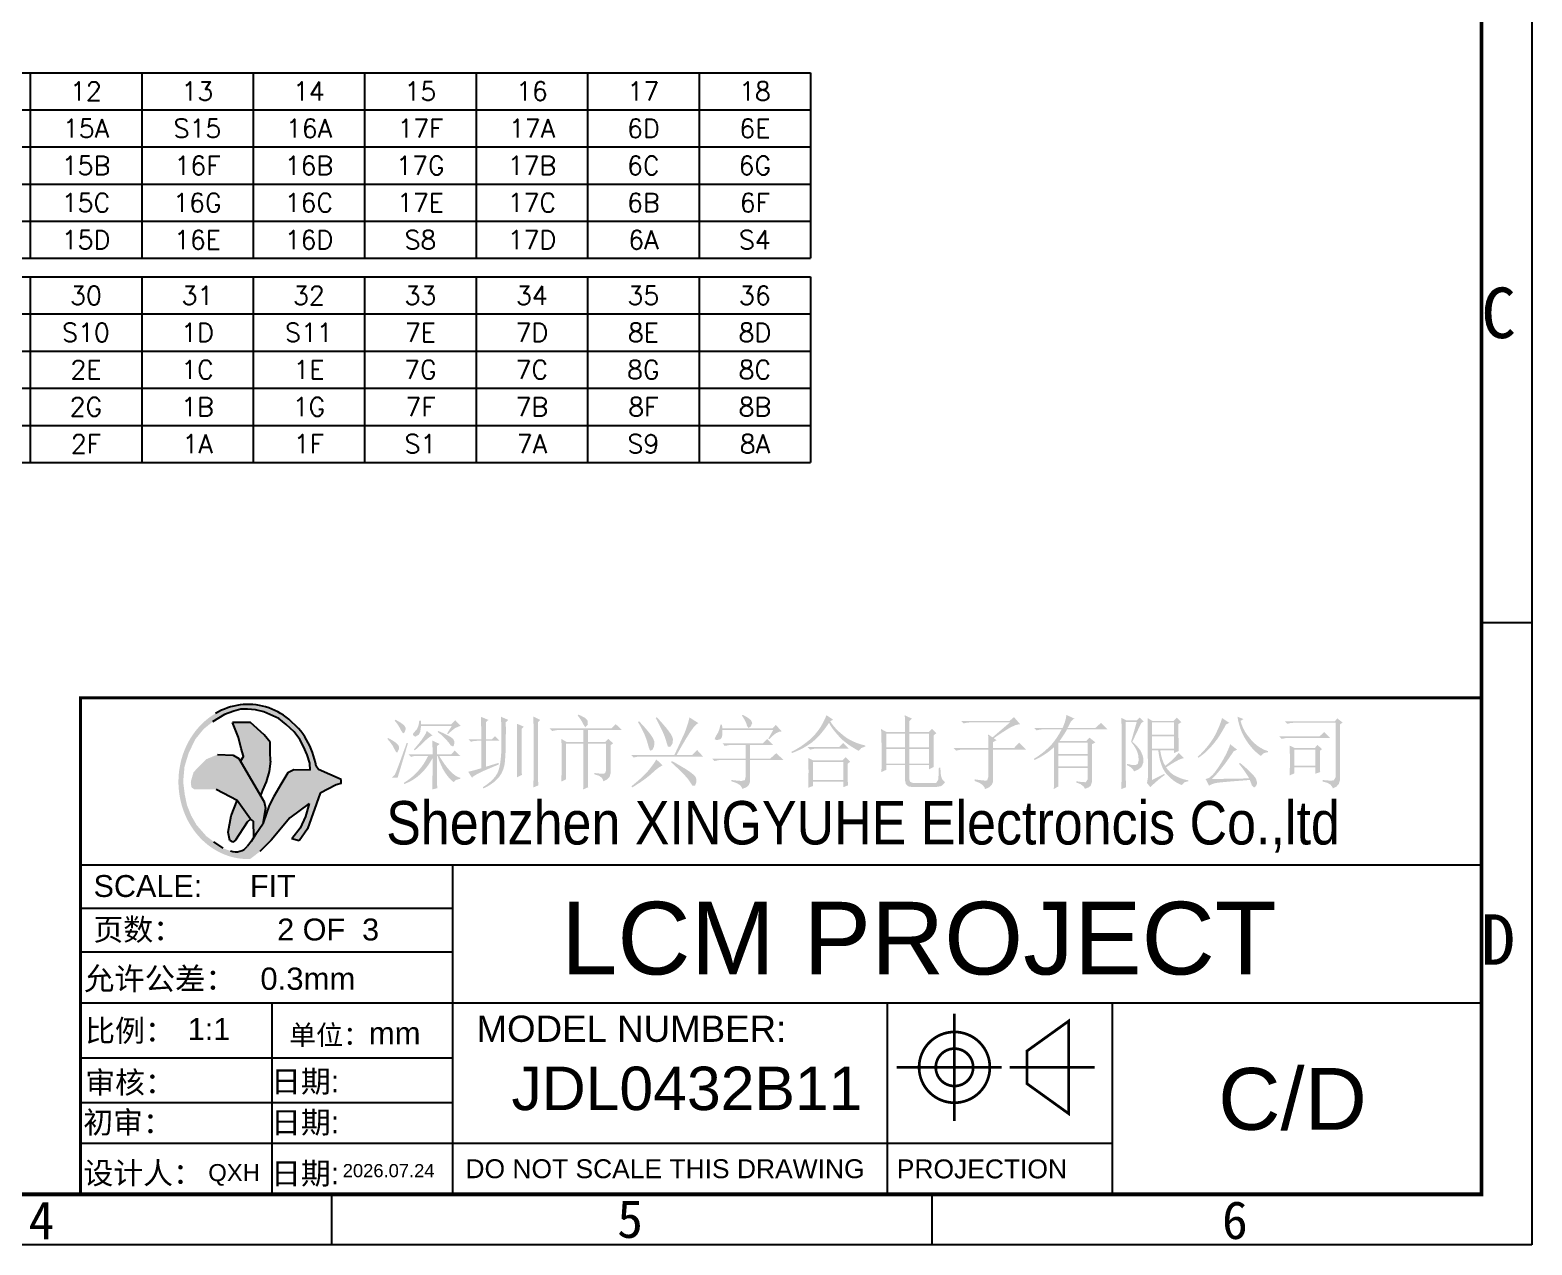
# Model space of a CAD drawing. Header units: millimetres. Extents: x -302 to 649, y -276 to -53.
# Drawn here: x 233.1 to 367.6, y -275.6 to -166.9 of the extents above; entities that cross this region are included whole.
import ezdxf
from ezdxf.enums import TextEntityAlignment as Align

# ---------------------------------------------------------------- set-up
doc = ezdxf.new("R2010")
doc.units = ezdxf.units.MM
doc.header["$LTSCALE"] = 5
doc.header["$MEASUREMENT"] = 0
doc.layers.add('dim', color=3, linetype='Continuous')
doc.layers.add('PCB', color=5, linetype='Continuous')
doc.styles.add('romans', font='romans.shx')
doc.styles.get("Standard").update_dxf_attribs({"font": ''})
doc.styles.add('TITLE', font='arial.ttf')
doc.styles.get('Standard').set_extended_font_data('KaiTi_GB2312')

msp = doc.modelspace()

# ---------------------------------------------------------------- hatches: boundary and pattern name
at = {"linetype": 'Continuous'}
h = msp.add_hatch(color=5, dxfattribs=at)
h.paths.add_polyline_path([(260.538, -234.469), (260.987, -234.357), (260.987, -233.983), (258.966, -233.085), (258.76, -232.786), (258.695, -232.473), (258.617, -232.165), (258.526, -231.861), (258.423, -231.562), (258.308, -231.268), (258.18, -230.981), (258.04, -230.701), (257.889, -230.428), (257.727, -230.163), (257.554, -229.907), (257.37, -229.66), (257.176, -229.422), (256.309, -228.58), (256.071, -228.398), (255.827, -228.229), (255.575, -228.072), (255.317, -227.929), (255.053, -227.799), (254.784, -227.683), (254.511, -227.581), (254.234, -227.492), (253.953, -227.419), (253.67, -227.359), (253.384, -227.315), (253.097, -227.285), (252.809, -227.27), (252.52, -227.269), (252.232, -227.284), (251.945, -227.313), (251.659, -227.357), (251.376, -227.416), (251.095, -227.489), (250.817, -227.577), (250.544, -227.679), (250.275, -227.794), (250.011, -227.924), (249.753, -228.067), (249.501, -228.223), (249.256, -228.391), (249.018, -228.572), (248.788, -228.766), (248.566, -228.971), (248.353, -229.186), (248.149, -229.413), (247.955, -229.65), (247.771, -229.897), (247.597, -230.153), (247.434, -230.417), (247.283, -230.69), (247.143, -230.97), (247.015, -231.257), (246.899, -231.55), (246.795, -231.849), (246.704, -232.153), (246.625, -232.461), (246.507, -233.089), (246.468, -233.406), (246.442, -233.725), (246.43, -234.045), (246.43, -234.365), (246.445, -234.685), (246.472, -235.004), (246.513, -235.322), (246.566, -235.636), (246.633, -235.948), (246.713, -236.256), (246.806, -236.559), (246.911, -236.858), (247.028, -237.15), (247.158, -237.436), (247.299, -237.716), (247.452, -237.987), (247.616, -238.251), (247.79, -238.506), (247.975, -238.752), (248.171, -238.988), (248.375, -239.213), (248.589, -239.428), (248.812, -239.631), (249.043, -239.823), (249.282, -240.003), (249.528, -240.171), (249.781, -240.325), (250.039, -240.466), (250.304, -240.594), (250.573, -240.709), (250.847, -240.809), (251.125, -240.895), (251.406, -240.967), (251.69, -241.024), (251.976, -241.066), (252.263, -241.094), (252.552, -241.107), (252.84, -241.105), (253.713, -240.439), (254.722, -239.419), (256.407, -237.426), (258.14, -236.128), (257.797, -237.303), (257.321, -238.333), (256.568, -239.301), (257.23, -239.467), (257.977, -238.389), (259.128, -235.209)])
h.paths.add_polyline_path([(256.757, -233.123), (256.233, -233.385), (255.597, -234.431), (254.96, -235.516), (254.548, -236.301), (254.324, -237.011), (253.995, -237.953), (253.371, -238.815), (252.947, -239.521), (252.617, -239.944, -0.3270671), (251.085, -240.381), (250.418, -240.137), (249.606, -239.566), (248.918, -239.049), (248.057, -238.065), (247.564, -237.206), (247.196, -236.295), (246.999, -235.36), (246.852, -234.18), (246.975, -232.826), (247.343, -231.621), (247.934, -230.392), (248.672, -229.483), (249.483, -228.818), (250.541, -228.178), (251.389, -227.884), (252.017, -227.7), (252.608, -227.7), (253.333, -227.747), (254.083, -227.933), (255.41, -228.535), (256.074, -229.063), (256.788, -229.727), (257.292, -230.416), (257.624, -231.032), (257.957, -231.781), (258.19, -232.519), (258.217, -233.16)], flags=16)
h.paths.add_polyline_path([(254.286, -234.207), (253.949, -234.955), (253.78, -235.43), (251.976, -232.36), (252.241, -231.906), (252.053, -231.201), (251.817, -230.214), (251.254, -228.898), (252.864, -228.898), (254.107, -229.998), (254.623, -230.655), (254.648, -231.499), (254.661, -232.338), (254.548, -233.272)], flags=0)
h = msp.add_hatch(color=3)
h.paths.add_polyline_path([(269.002, -232.373), (269.173, -232.079), (269.173, -232.646), (269.173, -233.15), (269.168, -233.594), (269.164, -233.982), (269.16, -234.306), (269.156, -234.571), (269.151, -234.771), (269.143, -234.878), (269.595, -234.763), (269.578, -234.387), (269.57, -234.025), (269.57, -233.747), (269.57, -231.882), (269.625, -231.882), (269.762, -232.283), (269.915, -232.659), (270.077, -233.005), (270.257, -233.316), (270.453, -233.598), (270.658, -233.85), (270.88, -234.072), (271.068, -234.225), (271.268, -234.025), (271.656, -233.918), (271.661, -233.918), (271.661, -233.833), (271.452, -233.769), (271.234, -233.649), (271.008, -233.478), (270.769, -233.252), (270.521, -232.971), (270.265, -232.638), (269.996, -232.245), (269.766, -231.882), (271.661, -231.882), (271.149, -231.4), (270.841, -231.737), (269.57, -231.737), (269.57, -231.003), (269.796, -230.807), (269.143, -230.495), (269.16, -230.777), (269.168, -231.127), (269.173, -231.545), (269.173, -231.737), (267.026, -231.737), (267.252, -231.963), (267.534, -231.882), (268.776, -231.882), (268.601, -232.211), (268.413, -232.527), (268.208, -232.825), (267.986, -233.103), (267.747, -233.367), (267.496, -233.615), (267.231, -233.845), (266.945, -234.059), (266.646, -234.255), (266.604, -234.285), (266.629, -234.396), (266.949, -234.264), (267.257, -234.11), (267.547, -233.931), (267.824, -233.73), (268.089, -233.504), (268.336, -233.256), (268.571, -232.988), (268.793, -232.693)])
h.paths.add_polyline_path([(265.554, -230.47), (265.191, -230.269), (265.131, -230.355), (265.413, -230.687), (265.618, -230.986), (265.75, -231.246), (265.755, -231.259), (265.929, -231.562), (266.036, -231.541), (266.168, -231.259), (266.177, -231.089), (266.109, -230.909), (265.9, -230.705)])
h.paths.add_polyline_path([(266.968, -230.742), (266.857, -230.716), (266.644, -231.309), (266.456, -231.834), (266.29, -232.291), (266.149, -232.675), (266.025, -232.995), (265.927, -233.247), (265.85, -233.43), (265.799, -233.545), (265.782, -233.571), (265.526, -233.823), (265.5, -233.823), (265.231, -233.831), (266.042, -233.836), (266.093, -233.669), (266.162, -233.443), (266.247, -233.161), (266.354, -232.816), (266.473, -232.41), (266.614, -231.945), (266.768, -231.424), (266.943, -230.84)])
h.paths.add_polyline_path([(269.774, -229.685), (269.681, -229.646), (269.625, -229.732), (269.924, -229.966), (270.188, -230.209), (270.359, -230.38), (270.628, -230.696), (270.811, -230.948), (271.016, -231.033), (271.093, -230.918), (271.136, -230.598), (271.008, -230.355), (270.85, -230.222), (270.594, -230.064), (270.235, -229.885)])
h.paths.add_polyline_path([(269.173, -230.043), (268.665, -229.646), (268.55, -229.885), (268.396, -230.145), (268.2, -230.436), (267.961, -230.747), (267.679, -231.089), (267.504, -231.285), (267.59, -231.37), (267.846, -231.148), (268.11, -230.901), (268.388, -230.632), (268.439, -230.581), (268.755, -230.295), (269.036, -230.103)])
h.paths.add_polyline_path([(271.584, -229.215), (271.686, -229.194), (271.208, -228.686), (270.841, -229.053), (268.127, -229.053), (268.127, -228.712), (267.986, -228.712), (267.918, -229.143), (267.79, -229.454), (267.649, -229.616), (267.406, -229.915), (267.423, -230.013), (267.619, -230.154), (267.914, -230), (267.957, -229.958), (268.076, -229.706), (268.127, -229.305), (268.127, -229.194), (270.897, -229.194), (270.474, -229.872), (270.555, -229.928), (270.875, -229.629), (271.14, -229.424), (271.234, -229.365)])
h.paths.add_polyline_path([(265.938, -228.682), (265.84, -228.631), (265.784, -228.712), (266.04, -229.049), (266.232, -229.352), (266.348, -229.591), (266.523, -229.851), (266.659, -229.787), (266.77, -229.48), (266.745, -229.309), (266.608, -229.121), (266.339, -228.912)])
h.paths.add_polyline_path([(275.105, -232.642), (275.079, -232.501), (273.948, -232.843), (273.948, -230.525), (275.19, -230.525), (274.767, -230.099), (274.486, -230.38), (273.948, -230.38), (273.948, -228.857), (274.174, -228.656), (273.496, -228.374), (273.513, -228.814), (273.521, -229.155), (273.526, -229.309), (273.526, -230.38), (272.365, -230.38), (272.591, -230.606), (272.937, -230.534), (273.159, -230.525), (273.526, -230.525), (273.526, -232.983), (273.18, -233.081), (272.826, -233.18), (272.472, -233.269), (272.365, -233.295), (272.706, -233.833), (272.779, -233.743), (272.932, -233.636), (273.159, -233.504), (273.462, -233.35), (273.837, -233.175), (274.294, -232.979), (274.823, -232.757)])
h.paths.add_polyline_path([(277.336, -229.249), (276.718, -228.998), (276.735, -229.369), (276.743, -229.727), (276.743, -229.872), (276.743, -232.843), (276.739, -233.167), (276.73, -233.538), (276.718, -233.803), (277.17, -233.577), (277.149, -233.192), (277.14, -232.847), (277.14, -232.813), (277.14, -229.45)])
h.paths.add_polyline_path([(275.954, -228.656), (275.305, -228.374), (275.309, -228.669), (275.318, -228.989), (275.322, -229.326), (275.326, -229.685), (275.331, -230.064), (275.331, -230.466), (275.331, -230.888), (275.331, -231.118), (275.318, -231.605), (275.284, -232.04), (275.241, -232.433), (275.181, -232.779), (275.109, -233.073), (275.019, -233.32), (274.964, -233.436), (274.806, -233.692), (274.601, -233.939), (274.345, -234.187), (274.038, -234.43), (273.684, -234.665), (273.666, -234.678), (273.722, -234.793), (274.068, -234.618), (274.383, -234.426), (274.669, -234.217), (274.921, -233.986), (274.938, -233.973), (275.164, -233.717), (275.352, -233.423), (275.497, -233.09), (275.587, -232.787), (275.617, -232.633), (275.642, -232.437), (275.664, -232.198), (275.685, -231.921), (275.702, -231.596), (275.715, -231.229), (275.723, -230.82), (275.728, -230.363), (275.732, -229.868), (275.732, -229.33), (275.728, -228.857)])
h.paths.add_polyline_path([(278.809, -228.656), (278.186, -228.345), (278.203, -228.788), (278.211, -229.138), (278.216, -229.309), (278.216, -233.662), (278.211, -233.982), (278.199, -234.349), (278.186, -234.707), (278.638, -234.511), (278.621, -234.106), (278.612, -233.756), (278.608, -233.606), (278.608, -228.857)])
h.paths.add_polyline_path([(283.712, -233.414), (283.665, -233.406), (283.665, -233.521), (284.075, -233.653), (284.335, -233.845), (284.45, -234.093), (284.459, -234.144), (284.8, -233.982), (285.018, -233.751), (285.103, -233.444), (285.108, -233.38), (285.108, -230.918), (285.334, -230.751), (284.911, -230.355), (284.625, -230.636), (283.072, -230.636), (283.072, -229.561), (286.123, -229.561), (285.56, -229.023), (285.163, -229.42), (279.654, -229.42), (279.88, -229.646), (280.226, -229.574), (280.447, -229.561), (282.679, -229.561), (282.679, -230.636), (281.181, -230.636), (280.699, -230.355), (280.712, -230.662), (280.721, -230.999), (280.725, -231.37), (280.729, -231.771), (280.729, -232.049), (280.729, -232.412), (280.725, -232.774), (280.721, -233.137), (280.716, -233.5), (280.708, -233.867), (280.699, -234.17), (281.122, -233.973), (281.122, -230.777), (282.679, -230.777), (282.679, -233.491), (282.675, -233.841), (282.671, -234.2), (282.658, -234.571), (282.65, -234.878), (283.102, -234.678), (283.085, -234.315), (283.076, -233.952), (283.072, -233.662), (283.072, -230.777), (284.711, -230.777), (284.711, -233.124), (284.621, -233.423), (284.429, -233.466), (284.1, -233.453)])
h.paths.add_polyline_path([(282.449, -228.276), (282.197, -228.178), (282.167, -228.259), (282.436, -228.631), (282.603, -228.912), (282.65, -229.023), (282.833, -229.305), (282.846, -229.309), (283.072, -229.083), (283.063, -228.763), (282.987, -228.631), (282.786, -228.451)])
h.paths.add_polyline_path([(290.869, -232.484), (290.587, -232.335), (290.532, -232.446), (290.924, -232.804), (291.266, -233.128), (291.56, -233.419), (291.803, -233.679), (292, -233.905), (292.145, -234.097), (292.226, -234.225), (292.452, -234.554), (292.648, -234.545), (292.678, -234.511), (292.785, -234.217), (292.763, -233.858), (292.704, -233.743), (292.576, -233.598), (292.375, -233.427), (292.106, -233.231), (291.765, -233.009), (291.351, -232.761)])
h.paths.add_polyline_path([(289.768, -232.727), (289.204, -232.19), (289.046, -232.446), (288.842, -232.736), (288.594, -233.06), (288.496, -233.18), (288.304, -233.397), (288.082, -233.623), (287.826, -233.867), (287.54, -234.123), (287.22, -234.392), (286.972, -234.596), (287.028, -234.707), (287.408, -234.473), (287.753, -234.247), (288.069, -234.029), (288.347, -233.82), (288.594, -233.623), (288.812, -233.431), (288.837, -233.406), (289.183, -233.099), (289.477, -232.877), (289.725, -232.744)])
h.paths.add_polyline_path([(293.387, -231.938), (292.849, -231.345), (292.396, -231.797), (291.014, -231.797), (291.249, -231.383), (291.466, -231.003), (291.667, -230.662), (291.85, -230.35), (292.017, -230.081), (292.166, -229.842), (292.256, -229.702), (292.529, -229.33), (292.772, -229.074), (292.96, -228.938), (292.17, -228.43), (292.072, -228.818), (291.961, -229.181), (291.85, -229.514), (291.726, -229.821), (291.718, -229.847), (291.611, -230.077), (291.487, -230.346), (291.342, -230.662), (291.18, -231.012), (290.997, -231.409), (290.813, -231.797), (286.943, -231.797), (287.169, -232.023), (287.514, -231.946), (287.736, -231.938)])
h.paths.add_polyline_path([(287.753, -228.878), (287.651, -228.771), (287.566, -228.857), (287.741, -229.155), (287.911, -229.471), (288.078, -229.808), (288.159, -229.988), (288.3, -230.367), (288.415, -230.717), (288.505, -231.037), (288.526, -231.118), (288.65, -231.417), (288.854, -231.328), (288.863, -231.315), (289.004, -231.025), (289.021, -230.662), (289.008, -230.551), (288.948, -230.384), (288.829, -230.171), (288.654, -229.915), (288.411, -229.616), (288.112, -229.266)], flags=17)
h.paths.add_polyline_path([(289.482, -228.673), (289.234, -228.404), (289.149, -228.485), (289.388, -228.938), (289.597, -229.347), (289.768, -229.714), (289.909, -230.035), (290.011, -230.312), (290.083, -230.551), (290.109, -230.666), (290.233, -231.029), (290.421, -231.072), (290.502, -231.003), (290.668, -230.726), (290.685, -230.363), (290.672, -230.299), (290.617, -230.137), (290.506, -229.936), (290.335, -229.685), (290.109, -229.394), (289.823, -229.053)])
h.paths.add_polyline_path([(296.088, -234.05), (295.9, -234.029), (295.9, -234.144), (296.352, -234.293), (296.668, -234.468), (296.843, -234.669), (296.89, -234.823), (297.244, -234.695), (297.475, -234.49), (297.586, -234.2), (297.594, -234.059), (297.594, -232.249), (300.59, -232.249), (299.941, -231.626), (299.404, -232.109), (297.594, -232.109), (297.594, -230.892), (299.655, -230.892), (299.122, -230.355), (298.725, -230.751), (295.111, -230.751), (295.337, -230.978), (295.785, -230.892), (297.197, -230.892), (297.197, -232.109), (294.176, -232.109), (294.402, -232.335), (294.748, -232.258), (294.965, -232.249), (297.197, -232.249), (297.197, -233.747), (297.121, -234.046), (296.826, -234.118), (296.805, -234.114), (296.455, -234.089)])
h.paths.add_polyline_path([(295.111, -229.561), (299.655, -229.561), (299.233, -230.325), (299.318, -230.38), (299.63, -230.064), (299.929, -229.838), (300.215, -229.71), (300.449, -229.676), (299.882, -229.108), (299.6, -229.42), (295.111, -229.42), (295.081, -229.083), (294.94, -229.083), (294.846, -229.48), (294.714, -229.813), (294.543, -230.073), (294.419, -230.372), (294.598, -230.466), (294.927, -230.389), (295.051, -230.239), (295.123, -229.945)])
h.paths.add_polyline_path([(297.116, -228.293), (296.946, -228.204), (296.86, -228.259), (297.086, -228.609), (297.24, -228.929), (297.313, -229.164), (297.441, -229.386), (297.65, -229.249), (297.786, -228.933), (297.68, -228.686), (297.445, -228.494)])
h.paths.add_polyline_path([(303.219, -234.17), (305.929, -234.17), (305.929, -234.678), (306.351, -234.511), (306.343, -234.242), (306.334, -233.926), (306.33, -233.568), (306.326, -233.167), (306.326, -232.719), (306.326, -232.586), (306.552, -232.39), (306.155, -231.993), (305.873, -232.275), (303.219, -232.275), (302.792, -232.049), (302.805, -232.42), (302.818, -232.787), (302.822, -233.146), (302.822, -233.38), (302.818, -233.73), (302.813, -234.093), (302.805, -234.464), (302.792, -234.737), (303.219, -234.567)])
h.paths.add_polyline_path([(303.219, -234.029), (305.929, -234.029), (305.929, -232.416), (303.219, -232.416)], flags=16)
h.paths.add_polyline_path([(306.437, -231.229), (305.929, -230.722), (305.562, -231.089), (302.737, -231.089), (302.963, -231.315), (303.313, -231.242), (303.556, -231.229)], flags=17)
h.paths.add_polyline_path([(304.858, -228.916), (304.772, -228.771), (305.024, -228.631), (304.431, -228.234), (304.277, -228.592), (304.106, -228.929), (303.923, -229.249), (303.727, -229.544), (303.513, -229.821), (303.291, -230.077), (303.189, -230.184), (302.933, -230.419), (302.664, -230.64), (302.378, -230.858), (302.079, -231.063), (301.764, -231.255), (301.431, -231.443), (301.294, -231.511), (301.324, -231.626), (301.678, -231.49), (302.015, -231.336), (302.34, -231.174), (302.647, -230.995), (302.946, -230.798), (303.133, -230.666), (303.368, -230.466), (303.607, -230.239), (303.842, -229.988), (304.081, -229.706), (304.32, -229.399), (304.555, -229.066), (304.657, -228.912), (304.789, -229.16), (304.977, -229.441), (305.22, -229.749), (305.476, -230.043), (305.681, -230.265), (305.912, -230.483), (306.18, -230.7), (306.475, -230.918), (306.804, -231.131), (307.166, -231.345), (307.316, -231.43), (307.533, -231.182), (307.87, -231.042), (307.909, -231.033), (307.909, -230.948), (307.508, -230.841), (307.141, -230.717), (306.799, -230.572), (306.483, -230.414), (306.202, -230.239), (305.946, -230.047), (305.873, -229.988), (305.557, -229.714), (305.284, -229.446), (305.05, -229.177)])
h.paths.add_polyline_path([(314.639, -233.231), (314.63, -232.928), (314.489, -232.928), (314.472, -233.419), (314.451, -233.777), (314.434, -233.999), (314.272, -234.276), (314.152, -234.311), (312.202, -234.311), (311.912, -234.191), (311.86, -233.999), (311.86, -232.702), (313.614, -232.702), (313.614, -233.069), (314.037, -232.868), (314.033, -232.697), (314.024, -232.467), (314.02, -232.177), (314.016, -231.835), (314.011, -231.439), (314.011, -230.982), (314.011, -230.47), (314.011, -230.043), (314.263, -229.847), (313.87, -229.45), (313.585, -229.732), (311.86, -229.732), (311.86, -228.741), (312.087, -228.545), (311.438, -228.234), (311.451, -228.571), (311.459, -228.925), (311.464, -229.296), (311.468, -229.689), (311.468, -229.732), (309.799, -229.732), (309.321, -229.475), (309.33, -229.842), (309.343, -230.205), (309.351, -230.572), (309.364, -230.935), (309.373, -231.298), (309.377, -231.4), (309.377, -231.763), (309.373, -232.13), (309.368, -232.493), (309.36, -232.855), (309.351, -233.222), (309.347, -233.32), (309.774, -233.124), (309.774, -232.702), (311.468, -232.702), (311.468, -234.084), (311.54, -234.413), (311.754, -234.601), (312.061, -234.652), (314.263, -234.652), (314.639, -234.592), (314.745, -234.537), (314.989, -234.298), (315.027, -234.225), (314.792, -233.961), (314.745, -233.858), (314.673, -233.615)])
h.paths.add_polyline_path([(313.614, -231.259), (311.86, -231.259), (311.86, -232.561), (313.614, -232.561)], flags=16)
h.paths.add_polyline_path([(311.468, -232.561), (311.468, -231.259), (309.774, -231.259), (309.774, -232.561)], flags=16)
h.paths.add_polyline_path([(313.614, -229.872), (311.86, -229.872), (311.86, -231.118), (313.614, -231.118)], flags=16)
h.paths.add_polyline_path([(311.468, -231.118), (311.468, -229.872), (309.774, -229.872), (309.774, -231.118)], flags=16)
h.paths.add_polyline_path([(318.082, -234.029), (317.681, -233.973), (317.681, -234.114), (318.112, -234.281), (318.411, -234.477), (318.578, -234.695), (318.616, -234.848), (318.979, -234.69), (319.222, -234.468), (319.337, -234.195), (319.35, -234.059), (319.35, -231.315), (322.316, -231.315), (321.667, -230.692), (321.215, -231.174), (319.35, -231.174), (319.35, -230.636), (319.661, -230.466), (319.405, -230.299), (319.764, -230.047), (320.097, -229.825), (320.404, -229.629), (320.681, -229.454), (320.933, -229.309), (321.351, -229.117), (321.663, -229.044), (321.778, -229.053), (321.215, -228.404), (320.818, -228.741), (316.469, -228.741), (316.696, -228.968), (317.037, -228.895), (317.259, -228.882), (320.848, -228.882), (319.294, -230.214), (318.898, -229.958), (318.91, -230.316), (318.923, -230.679), (318.923, -231.05), (318.927, -231.174), (315.816, -231.174), (316.043, -231.4), (316.388, -231.328), (316.61, -231.315), (318.927, -231.315), (318.927, -233.717), (318.821, -234.046), (318.701, -234.084), (318.454, -234.072)])
h.paths.add_polyline_path([(326.822, -234.144), (326.81, -234.144), (326.78, -234.255), (327.168, -234.4), (327.437, -234.601), (327.569, -234.823), (327.945, -234.665), (328.081, -234.537), (328.192, -234.208), (328.192, -234.2), (328.192, -230.833), (328.504, -230.666), (327.966, -230.239), (327.684, -230.551), (325.282, -230.551), (325.491, -230.265), (325.691, -229.962), (325.883, -229.646), (325.96, -229.505), (329.605, -229.505), (329.012, -228.912), (328.504, -229.365), (326.016, -229.365), (326.186, -229.036), (326.297, -228.827), (326.541, -228.579), (326.639, -228.545), (325.905, -228.204), (325.862, -228.511), (325.768, -228.848), (325.627, -229.224), (325.563, -229.365), (322.994, -229.365), (323.221, -229.591), (323.562, -229.518), (323.784, -229.505), (325.478, -229.505), (325.277, -229.872), (325.068, -230.205), (324.859, -230.508), (324.646, -230.777), (324.428, -231.016), (324.292, -231.144), (324.014, -231.4), (323.728, -231.635), (323.442, -231.848), (323.144, -232.044), (322.994, -232.134), (323.05, -232.249), (323.383, -232.083), (323.703, -231.908), (324.01, -231.712), (324.304, -231.507), (324.582, -231.281), (324.804, -231.089), (324.804, -231.699), (324.8, -232.254), (324.8, -232.757), (324.8, -233.21), (324.795, -233.611), (324.791, -233.956), (324.791, -234.251), (324.787, -234.49), (324.782, -234.682), (324.774, -234.818), (324.774, -234.848), (325.196, -234.596), (325.196, -232.953), (327.795, -232.953), (327.795, -233.999), (327.633, -234.225), (327.544, -234.225), (327.236, -234.208)])
h.paths.add_polyline_path([(325.196, -232.813), (327.795, -232.813), (327.795, -231.852), (325.196, -231.852)], flags=16)
h.paths.add_polyline_path([(325.196, -231.712), (327.795, -231.712), (327.795, -230.692), (325.196, -230.692)], flags=16)
h.paths.add_polyline_path([(334.717, -233.577), (334.662, -233.491), (333.561, -234.029), (333.561, -231.37), (334.124, -231.37), (334.188, -231.814), (334.269, -232.219), (334.376, -232.582), (334.5, -232.907), (334.645, -233.188), (334.815, -233.431), (334.943, -233.577), (335.229, -233.858), (335.515, -234.097), (335.81, -234.289), (336.108, -234.43), (336.245, -234.481), (336.454, -234.242), (336.808, -234.144), (336.808, -234.059), (336.458, -233.982), (336.117, -233.871), (335.78, -233.726), (335.763, -233.717), (335.468, -233.559), (335.199, -233.342), (334.948, -233.06), (334.832, -232.898), (335.276, -232.612), (335.66, -232.386), (335.976, -232.219), (336.228, -232.117), (336.416, -232.079), (335.963, -231.596), (335.733, -231.87), (335.485, -232.13), (335.221, -232.377), (334.939, -232.612), (334.747, -232.757), (334.615, -232.514), (334.495, -232.207), (334.389, -231.835), (334.299, -231.396), (334.295, -231.37), (335.537, -231.37), (335.537, -231.626), (335.963, -231.43), (335.955, -231.2), (335.946, -230.922), (335.942, -230.594), (335.938, -230.218), (335.933, -229.796), (335.933, -229.326), (335.933, -229.023), (336.189, -228.857), (335.793, -228.46), (335.511, -228.741), (333.591, -228.741), (333.164, -228.485), (333.168, -228.562), (333.172, -228.677), (333.177, -228.84), (333.177, -229.04), (333.181, -229.283), (333.185, -229.569), (333.185, -229.898), (333.185, -230.265), (333.189, -230.679), (333.189, -231.131), (333.189, -231.631), (333.194, -232.168), (333.194, -232.749), (333.194, -233.372), (333.194, -233.858), (333.134, -234.217), (333.108, -234.285), (333.42, -234.678), (333.659, -234.439), (333.919, -234.204), (334.197, -233.969), (334.5, -233.734)])
h.paths.add_polyline_path([(331.777, -232.685), (331.329, -232.586), (331.329, -232.702), (331.674, -232.889), (331.892, -233.133), (331.952, -233.265), (332.323, -233.103), (332.583, -232.902), (332.656, -232.813), (332.78, -232.497), (332.797, -232.134), (332.716, -231.793), (332.566, -231.46), (332.515, -231.37), (332.327, -231.123), (332.076, -230.858), (331.807, -230.606), (332.601, -228.938), (332.827, -228.797), (332.46, -228.43), (332.204, -228.686), (331.243, -228.686), (330.821, -228.46), (330.825, -228.609), (330.834, -228.818), (330.838, -229.083), (330.842, -229.407), (330.842, -229.791), (330.847, -230.231), (330.847, -230.73), (330.847, -231.285), (330.847, -231.511), (330.847, -232.053), (330.847, -232.552), (330.847, -233.005), (330.842, -233.414), (330.838, -233.786), (330.838, -234.11), (330.834, -234.392), (330.825, -234.626), (330.821, -234.823), (330.821, -234.848), (331.243, -234.678), (331.231, -234.336), (331.222, -233.978), (331.218, -233.606), (331.214, -233.265), (331.214, -228.827), (332.204, -228.827), (331.696, -230.606), (331.952, -230.956), (332.148, -231.285), (332.276, -231.588), (332.344, -231.852), (332.374, -232.283), (332.302, -232.565), (332.289, -232.586), (332.114, -232.689)])
h.paths.add_polyline_path([(333.561, -231.229), (335.537, -231.229), (335.537, -230.128), (333.561, -230.128)], flags=16)
h.paths.add_polyline_path([(333.561, -229.988), (335.537, -229.988), (335.537, -228.882), (333.561, -228.882)], flags=16)
h.paths.add_polyline_path([(342.979, -234.298), (342.889, -233.961), (342.8, -233.803), (342.65, -233.615), (342.45, -233.397), (342.194, -233.146), (341.882, -232.868), (341.515, -232.561), (341.443, -232.501), (341.357, -232.586), (341.613, -232.915), (341.844, -233.227), (342.04, -233.521), (342.211, -233.794), (342.262, -233.888), (338.929, -233.944), (339.151, -233.717), (339.373, -233.474), (339.595, -233.214), (339.817, -232.941), (340.043, -232.655), (340.265, -232.352), (340.491, -232.032), (340.717, -231.699), (340.879, -231.456), (341.187, -231.315), (340.568, -230.833), (340.465, -231.118), (340.333, -231.43), (340.171, -231.763), (339.983, -232.121), (339.86, -232.335), (339.616, -232.723), (339.394, -233.056), (339.194, -233.329), (339.015, -233.542), (338.985, -233.577), (338.673, -233.845), (338.387, -233.944), (338.362, -233.944), (338.673, -234.537), (338.968, -234.392), (339.241, -234.311), (339.356, -234.289), (339.544, -234.264), (339.791, -234.238), (340.103, -234.208), (340.483, -234.174), (340.926, -234.136), (341.434, -234.097), (342.01, -234.05), (342.318, -234.029), (342.446, -234.345), (342.518, -234.537), (342.693, -234.712), (342.885, -234.567)])
h.paths.add_polyline_path([(340.483, -228.912), (339.834, -228.485), (339.753, -228.767), (339.642, -229.074), (339.497, -229.42), (339.322, -229.796), (339.211, -230.013), (339.053, -230.295), (338.869, -230.572), (338.669, -230.854), (338.443, -231.136), (338.191, -231.421), (337.922, -231.707), (337.657, -231.963), (337.713, -232.049), (337.982, -231.857), (338.242, -231.652), (338.49, -231.426), (338.733, -231.182), (338.968, -230.922), (339.194, -230.649), (339.416, -230.355), (339.625, -230.043), (339.825, -229.719), (340.022, -229.373), (340.171, -229.083)])
h.paths.add_polyline_path([(341.754, -228.571), (341.217, -228.374), (341.285, -228.746), (341.374, -229.1), (341.485, -229.446), (341.618, -229.778), (341.771, -230.099), (341.946, -230.402), (341.951, -230.41), (342.164, -230.726), (342.386, -231.016), (342.625, -231.289), (342.881, -231.537), (343.15, -231.763), (343.308, -231.882), (343.538, -231.643), (343.871, -231.545), (343.956, -231.541), (343.956, -231.456), (343.623, -231.328), (343.308, -231.165), (343.013, -230.973), (342.736, -230.747), (342.48, -230.487), (342.347, -230.325), (342.096, -230.009), (341.887, -229.697), (341.72, -229.382), (341.592, -229.066), (341.502, -228.75), (341.498, -228.741)])
h.paths.add_polyline_path([(348.958, -234.042), (348.847, -234.029), (348.847, -234.17), (349.261, -234.281), (349.551, -234.451), (349.717, -234.682), (349.747, -234.793), (350.072, -234.626), (350.285, -234.387), (350.387, -234.076), (350.4, -233.918), (350.4, -229.053), (350.626, -228.882), (350.144, -228.515), (349.948, -228.771), (345.454, -228.771), (345.68, -228.998), (346.026, -228.925), (346.244, -228.912), (350.003, -228.912), (350.003, -233.773), (349.85, -234.046), (349.666, -234.084), (349.35, -234.076)])
h.paths.add_polyline_path([(346.303, -232.898), (348.194, -232.898), (348.194, -233.466), (348.621, -233.32), (348.599, -232.949), (348.591, -232.616), (348.591, -231.43), (348.787, -231.259), (348.365, -230.892), (348.138, -231.174), (346.359, -231.174), (345.877, -230.948), (345.889, -231.229), (345.902, -231.571), (345.907, -231.968), (345.907, -232.335), (345.907, -232.8), (345.898, -233.188), (345.885, -233.495), (345.877, -233.632), (346.303, -233.436)], flags=17)
h.paths.add_polyline_path([(346.303, -232.757), (348.194, -232.757), (348.194, -231.315), (346.303, -231.315)], flags=16)
h.paths.add_polyline_path([(349.496, -230.269), (348.988, -229.732), (348.561, -230.128), (344.946, -230.128), (345.173, -230.355), (345.518, -230.282), (345.736, -230.269)])
for color, points in [(1, [(249.812, -234.877), (251.69, -235.853), (252.891, -237.538), (253.161, -237.701), (253.188, -239.119), (253.371, -238.815), (253.995, -237.953), (254.23, -236.563), (254.097, -235.97), (251.829, -232.109), (251.32, -231.796), (249.929, -231.749), (248.922, -232.172), (248.586, -232.499), (248.067, -233.027), (247.779, -233.343), (247.677, -233.686), (247.574, -234.039), (247.535, -234.239), (247.575, -234.57), (247.609, -234.699), (247.839, -234.867)]), (5, [(250.89, -238.709), (251.023, -239.452), (251.29, -239.585), (251.528, -239.414), (252.567, -237.805), (252.891, -237.538), (251.69, -235.853), (251.156, -237.243)])]:
    msp.add_hatch(color=color, dxfattribs=at).paths.add_polyline_path(points)

# ---------------------------------------------------------------- linework, layer by layer
for p, q in [((367.575, -52.812), (367.575, -275.636)), ((363.046, -184.579), (363.046, -200.005)), ((363.046, -184.579), (363.046, -200.005)), ((363.046, -200.005), (363.046, -215.431)), ((363.046, -200.005), (363.046, -215.431)), ((363.051, -219.93), (367.575, -219.93)), ((363.051, -234.55), (363.051, -271.111)), ((270.995, -271.111), (270.995, -241.607)), ((237.668, -249.409), (270.995, -249.409)), ((237.668, -253.956), (363.051, -253.956)), ((254.797, -253.956), (254.797, -271.111)), ((309.907, -271.111), (309.907, -253.956)), ((330.025, -271.111), (330.025, -253.956)), ((237.668, -258.901), (270.995, -258.901)), ((237.668, -262.882), (270.995, -262.882)), ((237.668, -266.541), (330.025, -266.541)), ((363.051, -271.111), (237.668, -271.111)), ((260.122, -271.111), (260.122, -275.636)), ((313.849, -271.111), (313.849, -275.636)), ((367.575, -275.636), (45.217, -275.636))]:
    msp.add_line(p, q)
at = {"color": 230, "linetype": 'Continuous'}
for p, q in [((249.929, -231.749), (251.32, -231.796)), ((251.32, -231.796), (251.829, -232.109)), ((251.829, -232.109), (254.097, -235.97)), ((251.69, -235.853), (249.812, -234.877)), ((252.891, -237.538), (251.69, -235.853)), ((254.23, -236.563), (253.995, -237.953)), ((254.097, -235.97), (254.23, -236.563)), ((253.161, -237.701), (252.891, -237.538)), ((253.188, -239.119), (253.161, -237.701)), ((253.371, -238.815), (253.995, -237.953))]:
    msp.add_line(p, q, dxfattribs=at)
at = {"color": 5, "linetype": 'Continuous'}
for p, q in [((251.156, -237.243), (251.69, -235.853)), ((250.89, -238.709), (251.156, -237.243)), ((252.567, -237.805), (251.528, -239.414)), ((252.891, -237.538), (252.567, -237.805)), ((251.023, -239.452), (250.89, -238.709)), ((251.29, -239.585), (251.023, -239.452)), ((251.528, -239.414), (251.29, -239.585))]:
    msp.add_line(p, q, dxfattribs=at)
for points, const_width in [([(363.051, -271.111), (363.051, -57.337), (49.741, -57.337), (49.741, -271.111)], 0.339), ([(322.369, -258.285), (326.113, -255.597), (326.113, -263.888), (322.369, -261.2)], 0.244)]:
    msp.add_lwpolyline(points, close=True, dxfattribs=dict(const_width=const_width))
for points, const_width in [([(237.668, -271.111), (237.668, -226.685), (363.051, -226.685)], 0.271), ([(315.886, -264.531), (315.886, -254.953)], 0.244), ([(310.71, -259.742), (320.106, -259.742)], 0.244), ([(320.824, -259.742), (328.443, -259.742)], 0.244)]:
    msp.add_lwpolyline(points, dxfattribs=dict(const_width=const_width))
for points in [[(237.668, -241.607), (363.051, -241.607)], [(237.668, -245.489), (270.995, -245.489)]]:
    msp.add_lwpolyline(points)
at = {"const_width": 0.244}
for points in [[(312.719, -259.742, 1), (319.053, -259.742, 1)], [(314.212, -259.742, 1), (317.56, -259.742, 1)]]:
    msp.add_lwpolyline(points, format="xyb", close=True, dxfattribs=at)
at = {"layer": 'dim'}
for p, q in [((113.423, -170.74, 60), (303.007, -170.74, 60)), ((233.16, -170.74, 60), (233.16, -187.349, 60)), ((243.139, -170.74, 60), (243.139, -187.349, 60)), ((253.117, -170.74, 60), (253.117, -187.349, 60)), ((263.095, -170.74, 60), (263.095, -187.349, 60)), ((273.073, -170.74, 60), (273.073, -187.349, 60)), ((283.051, -170.74, 60), (283.051, -187.349, 60)), ((293.029, -170.74, 60), (293.029, -187.349, 60)), ((303.007, -170.74, 60), (303.007, -187.349, 60)), ((113.423, -174.062, 60), (303.007, -174.062, 60)), ((113.423, -177.384, 60), (303.007, -177.384, 60)), ((113.423, -180.705, 60), (303.007, -180.705, 60)), ((113.423, -184.027, 60), (303.007, -184.027, 60)), ((113.423, -187.349, 60), (303.007, -187.349, 60)), ((113.423, -189.01, 60), (303.007, -189.01, 60)), ((233.16, -189.01, 60), (233.16, -205.619, 60)), ((243.139, -189.01, 60), (243.139, -205.619, 60)), ((253.117, -189.01, 60), (253.117, -205.619, 60)), ((263.095, -189.01, 60), (263.095, -205.619, 60)), ((273.073, -189.01, 60), (273.073, -205.619, 60)), ((283.051, -189.01, 60), (283.051, -205.619, 60)), ((293.029, -189.01, 60), (293.029, -205.619, 60)), ((303.007, -189.01, 60), (303.007, -205.619, 60)), ((113.423, -192.332, 60), (303.007, -192.332, 60)), ((113.423, -195.653, 60), (303.007, -195.653, 60)), ((113.423, -198.975, 60), (303.007, -198.975, 60)), ((113.423, -202.297, 60), (303.007, -202.297, 60)), ((113.423, -205.619, 60), (303.007, -205.619, 60))]:
    msp.add_line(p, q, dxfattribs=at)
at = {"layer": 'PCB', "color": 5}
for p, q in [((250.541, -228.178), (249.483, -228.818)), ((250.011, -227.924), (249.753, -228.067)), ((250.275, -227.794), (250.011, -227.924)), ((250.544, -227.679), (250.275, -227.794)), ((251.389, -227.884), (250.541, -228.178)), ((250.817, -227.577), (250.544, -227.679)), ((251.095, -227.489), (250.817, -227.577)), ((251.376, -227.416), (251.095, -227.489)), ((251.659, -227.357), (251.376, -227.416)), ((252.017, -227.7), (251.389, -227.884)), ((251.945, -227.313), (251.659, -227.357)), ((252.232, -227.284), (251.945, -227.313)), ((252.608, -227.7), (252.017, -227.7)), ((252.52, -227.269), (252.232, -227.284)), ((252.809, -227.27), (252.52, -227.269)), ((253.333, -227.747), (252.608, -227.7)), ((253.097, -227.285), (252.809, -227.27)), ((253.384, -227.315), (253.097, -227.285)), ((254.083, -227.933), (253.333, -227.747)), ((253.67, -227.359), (253.384, -227.315)), ((253.953, -227.419), (253.67, -227.359)), ((254.234, -227.492), (253.953, -227.419)), ((255.41, -228.535), (254.083, -227.933)), ((254.511, -227.581), (254.234, -227.492)), ((254.784, -227.683), (254.511, -227.581)), ((255.053, -227.799), (254.784, -227.683)), ((255.317, -227.929), (255.053, -227.799)), ((255.575, -228.072), (255.317, -227.929)), ((255.827, -228.229), (255.575, -228.072)), ((256.071, -228.398), (255.827, -228.229)), ((256.309, -228.58), (256.071, -228.398)), ((252.864, -228.898), (251.254, -228.898)), ((252.864, -228.898), (251.254, -228.898)), ((251.817, -230.214), (251.254, -228.898)), ((253.8, -229.721), (252.864, -228.898)), ((254.107, -229.998), (252.864, -228.898)), ((256.074, -229.063), (255.41, -228.535)), ((256.788, -229.727), (256.074, -229.063)), ((257.176, -229.422), (256.309, -228.58)), ((257.292, -230.416), (256.788, -229.727)), ((257.37, -229.66), (257.176, -229.422)), ((257.554, -229.907), (257.37, -229.66)), ((252.053, -231.201), (251.817, -230.214)), ((252.053, -231.201), (251.817, -230.214)), ((252.241, -231.906), (252.053, -231.201)), ((252.241, -231.906), (252.053, -231.201)), ((254.623, -230.655), (254.107, -229.998)), ((254.648, -231.499), (254.623, -230.655)), ((257.624, -231.032), (257.292, -230.416)), ((257.727, -230.163), (257.554, -229.907)), ((257.957, -231.781), (257.624, -231.032)), ((257.889, -230.428), (257.727, -230.163)), ((258.04, -230.701), (257.889, -230.428)), ((258.18, -230.981), (258.04, -230.701)), ((258.308, -231.268), (258.18, -230.981)), ((252.241, -231.906), (251.976, -232.36)), ((254.661, -232.338), (254.548, -233.272)), ((254.661, -232.338), (254.548, -233.272)), ((254.661, -232.338), (254.648, -231.499)), ((258.19, -232.519), (257.957, -231.781)), ((258.217, -233.16), (258.19, -232.519)), ((258.423, -231.562), (258.308, -231.268)), ((258.526, -231.861), (258.423, -231.562)), ((258.617, -232.165), (258.526, -231.861)), ((258.695, -232.473), (258.617, -232.165)), ((258.76, -232.786), (258.695, -232.473)), ((254.548, -233.272), (254.286, -234.207)), ((254.548, -233.272), (254.286, -234.207)), ((256.233, -233.385), (255.597, -234.431)), ((256.233, -233.385), (255.597, -234.431)), ((256.757, -233.123), (256.233, -233.385)), ((256.757, -233.123), (256.233, -233.385)), ((258.217, -233.16), (256.757, -233.123)), ((258.217, -233.16), (256.757, -233.123)), ((258.966, -233.085), (258.76, -232.786)), ((260.987, -233.983), (258.966, -233.085)), ((253.949, -234.955), (253.78, -235.43)), ((254.286, -234.207), (253.949, -234.955)), ((254.286, -234.207), (253.949, -234.955)), ((255.597, -234.431), (254.96, -235.516)), ((259.128, -235.209), (257.977, -238.389)), ((260.538, -234.469), (259.128, -235.209)), ((260.987, -234.357), (260.538, -234.469)), ((260.987, -234.357), (260.987, -233.983)), ((254.548, -236.301), (254.324, -237.011)), ((254.548, -236.301), (254.324, -237.011)), ((254.96, -235.516), (254.548, -236.301)), ((254.96, -235.516), (254.548, -236.301)), ((258.14, -236.128), (256.407, -237.426)), ((258.14, -236.128), (257.797, -237.303)), ((258.14, -236.128), (257.797, -237.303)), ((254.324, -237.011), (253.995, -237.953)), ((256.407, -237.426), (254.722, -239.419)), ((257.797, -237.303), (257.321, -238.333)), ((257.797, -237.303), (257.321, -238.333)), ((253.371, -238.815), (252.947, -239.521)), ((253.371, -238.815), (252.947, -239.521)), ((257.321, -238.333), (256.568, -239.301)), ((257.321, -238.333), (256.568, -239.301)), ((257.977, -238.389), (257.23, -239.467)), ((250.418, -240.137), (249.606, -239.566)), ((252.947, -239.521), (252.618, -239.944)), ((252.947, -239.521), (252.618, -239.944)), ((254.722, -239.419), (253.713, -240.439)), ((257.23, -239.467), (256.568, -239.301))]:
    msp.add_line(p, q, dxfattribs=at)
msp.add_arc((251.553, -239.117), 1.348, 249.89707, 322.17007, dxfattribs=at)

# ---------------------------------------------------------------- texts
for s, height, p in [('C', 4.524, (363.047, -194.49)), ('D', 4.524, (363.003, -250.569)), ('4', 3.393, (233.015, -275.129)), ('5', 3.393, (285.7, -275.006)), ('6', 3.393, (339.833, -275.103))]:
    msp.add_text(s, height=height).set_placement(p)
at = {"style": 'TITLE', "width": 0.856493}
msp.add_text('Shenzhen XINGYUHE Electroncis Co.,ltd', height=3.88927, dxfattribs=at).set_placement((265.024, -239.801), (350.377, -239.801), align=Align.FIT)
at = {"style": 'TITLE'}
for s, height, p in [('SCALE:', 1.9586, (238.827, -244.497)), ('FIT', 1.9586, (252.822, -244.497)), ('LCM PROJECT', 6.50108, (280.659, -251.431)), ('页数：', 1.9586, (238.822, -248.388)), ('允许公差：', 1.9907, (237.975, -252.807)), ('0.3mm', 1.9907, (253.762, -252.807)), ('比例：', 1.9586, (238.083, -257.442)), ('1:1', 1.9586, (247.265, -257.295)), ('MODEL NUMBER:', 2.35035, (273.106, -257.461)), ('单位：', 1.7721, (256.33, -257.734)), ('mm', 1.9907, (263.467, -257.684)), ('审核：', 1.9586, (238.085, -262.073)), ('日期:', 1.9586, (254.716, -261.982)), ('JDL0432B11', 3.8893, (276.237, -263.569)), ('C/D', 5.5326, (339.488, -265.332)), ('初审：', 1.9586, (237.909, -265.641)), ('日期:', 1.9586, (254.716, -265.641)), ('设计人：', 1.9586, (237.926, -270.184)), ('日期:', 1.9586, (254.716, -270.211)), ('DO NOT SCALE THIS DRAWING', 1.69225, (272.117, -269.661)), ('PROJECTION', 1.6923, (310.725, -269.676))]:
    msp.add_text(s, height=height, dxfattribs=at).set_placement(p)
at = {"color": 3, "style": 'TITLE'}
for s, height, p in [('2 OF  3', 1.9586, (255.267, -248.388)), ('QXH', 1.5277, (249.097, -269.927)), ('2026.07.24', 1.1752, (261.136, -269.571))]:
    msp.add_text(s, height=height, dxfattribs=at).set_placement(p)
at = {"layer": 'dim', "style": 'romans'}
for s, p in [('12', (238.149, -172.401, 60)), ('13', (248.128, -172.401, 60)), ('14', (258.106, -172.401, 60)), ('15', (268.084, -172.401, 60)), ('16', (278.062, -172.401, 60)), ('17', (288.04, -172.401, 60)), ('18', (298.018, -172.401, 60)), ('15A', (238.149, -175.723, 60)), ('S15', (248.128, -175.723, 60)), ('16A', (258.106, -175.723, 60)), ('17F', (268.084, -175.723, 60)), ('17A', (278.062, -175.723, 60)), ('6D', (288.04, -175.723, 60)), ('6E', (298.018, -175.723, 60)), ('15B', (238.149, -179.044, 60)), ('16F', (248.128, -179.044, 60)), ('16B', (258.106, -179.044, 60)), ('17G', (268.084, -179.044, 60)), ('17B', (278.062, -179.044, 60)), ('6C', (288.04, -179.044, 60)), ('6G', (298.018, -179.044, 60)), ('15C', (238.149, -182.366, 60)), ('16G', (248.128, -182.366, 60)), ('16C', (258.106, -182.366, 60)), ('17E', (268.084, -182.366, 60)), ('17C', (278.062, -182.366, 60)), ('6B', (288.04, -182.366, 60)), ('6F', (298.018, -182.366, 60)), ('15D', (238.149, -185.688, 60)), ('16E', (248.128, -185.688, 60)), ('16D', (258.106, -185.688, 60)), ('S8', (268.084, -185.688, 60)), ('17D', (278.062, -185.688, 60)), ('6A', (288.04, -185.688, 60)), ('S4', (298.018, -185.688, 60)), ('30', (238.149, -190.671, 60)), ('31', (248.128, -190.671, 60)), ('32', (258.106, -190.671, 60)), ('33', (268.084, -190.671, 60)), ('34', (278.062, -190.671, 60)), ('35', (288.04, -190.671, 60)), ('36', (298.018, -190.671, 60)), ('S10', (238.149, -193.992, 60)), ('1D', (248.128, -193.992, 60)), ('S11', (258.106, -193.992, 60)), ('7E', (268.084, -193.992, 60)), ('7D', (278.062, -193.992, 60)), ('8E', (288.04, -193.992, 60)), ('8D', (298.018, -193.992, 60)), ('2E', (238.149, -197.314, 60)), ('1C', (248.128, -197.314, 60)), ('1E', (258.106, -197.314, 60)), ('7G', (268.084, -197.314, 60)), ('7C', (278.062, -197.314, 60)), ('8G', (288.04, -197.314, 60)), ('8C', (298.018, -197.314, 60)), ('2G', (238.149, -200.636, 60)), ('1B', (248.128, -200.636, 60)), ('1G', (258.106, -200.636, 60)), ('7F', (268.084, -200.636, 60)), ('7B', (278.062, -200.636, 60)), ('8F', (288.04, -200.636, 60)), ('8B', (298.018, -200.636, 60)), ('2F', (238.149, -203.958, 60)), ('1A', (248.128, -203.958, 60)), ('1F', (258.106, -203.958, 60)), ('S1', (268.084, -203.958, 60)), ('7A', (278.062, -203.958, 60)), ('S9', (288.04, -203.958, 60)), ('8A', (298.018, -203.958, 60))]:
    msp.add_text(s, height=1.6609, dxfattribs=at).set_placement(p, align=Align.MIDDLE)

doc.saveas('drawing.dxf')
